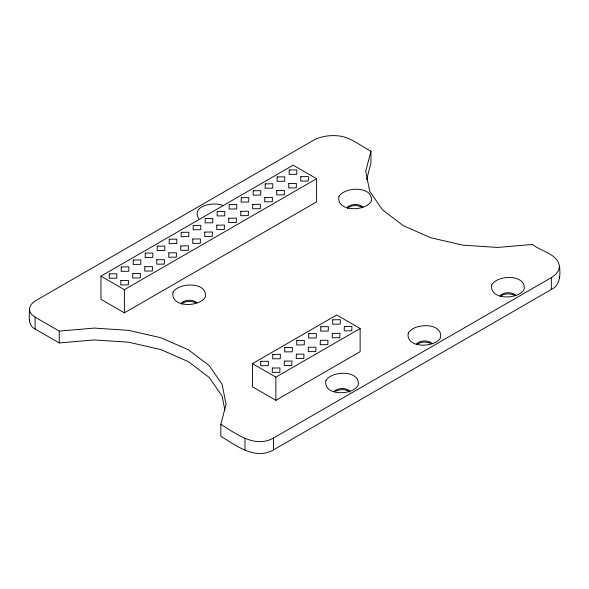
<?xml version="1.0" encoding="UTF-8"?>
<svg xmlns="http://www.w3.org/2000/svg" width="589" height="589" viewBox="0 0 589 589"><rect width="100%" height="100%" fill="white"/><g stroke="black" fill="none" stroke-linecap="round" stroke-linejoin="round"><path stroke-width="0.88" d="M100.955 276.16L100.955 299.33L124.375 312.847L316.595 201.872L316.595 178.703L293.175 165.185L100.955 276.16L124.375 289.678L316.595 178.703M224.843 410.018L222.097 396.088L209.264 377.52L188.414 361.675L160.974 349.638L128.807 342.224L94.115 339.949L59.253 342.953L35.097 329.008C27.344 325.312 29.605 315.851 29.45 308.989C29.796 305.271 32.601 302.569 35.612 300.699L313.451 140.292C321.395 136.03 330.665 134.925 339.536 136.007C351.338 137.679 360.608 145.947 370.952 151.152L370.952 162.998L366.645 179.623M29.45 320.843L29.84 319.334M370.952 151.152L365.74 171.274L369.686 191.307L382.519 209.875L403.369 225.72L430.809 237.757L462.976 245.164L497.668 247.446L532.53 244.435C540.982 251.606 557.798 253.594 559.55 266.581C560.433 275.026 560.279 285.37 551.333 289.486L273.495 449.893C254.823 460.421 236.226 445.564 220.831 436.243L220.831 424.397L226.043 404.268L222.097 384.234L209.264 365.666L188.414 349.822L160.974 337.784L128.807 330.377L94.115 328.095L59.253 331.106L35.097 317.162L31.968 314.784L30.039 311.993L29.45 308.989M559.55 266.581L558.505 270.609L555.707 274.378L551.333 277.633L273.495 438.039C254.823 448.568 236.226 433.71 220.831 424.397M181.383 302.974C185.712 299.484 192.743 299.256 197.094 302.812M181.383 304.064C185.307 300.832 191.234 300.611 195.688 302.834M347.296 207.188C351.626 203.698 358.649 203.47 363.008 207.026M347.296 208.278C351.213 205.046 357.14 204.825 361.594 207.048M334.235 391.229C338.565 387.739 345.596 387.51 349.947 391.059M416.614 343.667C420.944 340.177 427.967 339.949 432.326 343.505M416.614 344.756C420.531 341.524 426.458 341.296 430.912 343.52M500.149 295.442C504.478 291.945 511.502 291.724 515.854 295.273M500.149 296.525C504.066 293.293 509.993 293.072 514.447 295.295M252.453 363.634L336.717 314.99L360.129 328.507L360.129 351.67L275.873 400.314L252.453 386.796L252.453 363.634L275.873 377.151L360.129 328.507M335.715 391.214C340.103 388.99 346.045 388.88 349.947 392.149M223.54 205.797C215.39 201.283 190.402 205.311 198.81 218.681M559.233 276.83L559.55 278.428M551.333 277.633L551.333 289.486M275.873 377.151L275.873 400.314M273.495 438.039L273.495 449.893M244.995 438.341L244.995 450.187M124.375 289.678L124.375 312.847M59.253 331.106L59.253 342.953M35.097 317.162L35.097 329.008M109.289 273.878L109.156 278.273L116.755 278.192L116.894 273.804L109.289 273.878M120.863 280.563L120.723 284.951L128.321 284.87L128.461 280.482L120.863 280.563M121.29 266.957L121.15 271.345L128.748 271.264L128.888 266.876L121.29 266.957M132.856 273.635L132.716 278.023L140.315 277.942L140.454 273.554L132.856 273.635M133.283 260.029L133.143 264.417L140.749 264.336L140.881 259.948L133.283 260.029M144.85 266.707L144.71 271.095L152.315 271.014L152.455 266.626L144.85 266.707M145.277 253.101L145.144 257.489L152.742 257.415L152.882 253.027L145.277 253.101M156.843 259.786L156.711 264.174L164.309 264.093L164.449 259.705L156.843 259.786M157.278 246.18L157.138 250.568L164.736 250.487L164.876 246.099L157.278 246.18M168.844 252.858L168.704 257.246L176.302 257.165L176.442 252.777L168.844 252.858M169.271 239.252L169.131 243.64L176.737 243.559L176.869 239.171L169.271 239.252M180.838 245.93L180.698 250.318L188.303 250.237L188.436 245.849L180.838 245.93M181.265 232.324L181.125 236.712L188.73 236.638L188.87 232.25L181.265 232.324M192.831 239.009L192.699 243.397L200.297 243.316L200.437 238.928L192.831 239.009M193.258 225.403L193.126 229.791L200.724 229.71L200.864 225.322L193.258 225.403M204.832 232.081L204.692 236.469L212.29 236.388L212.43 232L204.832 232.081M205.259 218.475L205.119 222.863L212.717 222.782L212.857 218.394L205.259 218.475M216.826 225.153L216.686 229.541L224.291 229.46L224.424 225.072L216.826 225.153M217.253 211.547L217.113 215.935L224.718 215.861L224.851 211.473L217.253 211.547M228.819 218.232L228.679 222.62L236.285 222.539L236.425 218.151L228.819 218.232M229.246 204.626L229.114 209.014L236.712 208.933L236.852 204.545L229.246 204.626M240.82 211.304L240.68 215.692L248.278 215.611L248.418 211.223L240.82 211.304M241.247 197.698L241.107 202.086L248.705 202.005L248.845 197.617L241.247 197.698M252.814 204.376L252.674 208.764L260.279 208.683L260.412 204.295L252.814 204.376M253.241 190.77L253.101 195.158L260.706 195.084L260.839 190.696L253.241 190.77M264.807 197.455L264.667 201.843L272.273 201.762L272.412 197.374L264.807 197.455M265.234 183.849L265.102 188.237L272.7 188.156L272.84 183.768L265.234 183.849M260.794 361.351L260.655 365.74L268.253 365.666L268.393 361.278L260.794 361.351M276.801 190.527L276.668 194.915L284.266 194.834L284.406 190.446L276.801 190.527M277.235 176.921L277.095 181.309L284.693 181.228L284.833 176.84L277.235 176.921M272.361 368.029L272.221 372.425L279.819 372.344L279.959 367.956L272.361 368.029M272.788 354.431L272.648 358.819L280.254 358.738L280.386 354.35L272.788 354.431M288.801 183.599L288.662 187.987L296.26 187.906L296.4 183.518L288.801 183.599M289.228 169.993L289.089 174.381L296.694 174.307L296.827 169.919L289.228 169.993M284.354 361.109L284.215 365.497L291.82 365.416L291.953 361.028L284.354 361.109M284.781 347.503L284.642 351.891L292.247 351.81L292.387 347.422L284.781 347.503M300.795 176.678L300.655 181.066L308.261 180.985L308.393 176.597L300.795 176.678M296.348 354.18L296.215 358.568L303.814 358.487L303.953 354.099L296.348 354.18M296.782 340.575L296.642 344.963L304.241 344.889L304.38 340.501L296.782 340.575M308.349 347.252L308.209 351.648L315.807 351.567L315.947 347.179L308.349 347.252M308.776 333.654L308.636 338.042L316.234 337.961L316.374 333.573L308.776 333.654M320.342 340.332L320.202 344.72L327.808 344.639L327.94 340.251L320.342 340.332M320.769 326.726L320.63 331.114L328.235 331.033L328.375 326.645L320.769 326.726M332.336 333.403L332.203 337.791L339.801 337.711L339.941 333.322L332.336 333.403M332.763 319.798L332.63 324.186L340.228 324.112L340.368 319.724L332.763 319.798M344.337 326.475L344.197 330.871L351.795 330.79L351.935 326.402L344.337 326.475M173.011 292.402C170.243 307.878 199.649 307.384 205.303 297.084C208.079 281.601 178.666 282.102 173.011 292.402M338.925 196.616C336.15 212.092 365.555 211.598 371.21 201.298C373.986 185.815 344.58 186.315 338.925 196.616M325.864 380.649C323.096 396.132 352.502 395.631 358.156 385.331C360.932 369.848 331.519 370.348 325.864 380.649M408.243 333.094C405.468 348.57 434.873 348.077 440.528 337.769C443.303 322.293 413.898 322.787 408.243 333.094M491.778 284.862C489.003 300.346 518.408 299.845 524.063 289.545C526.838 274.062 497.425 274.562 491.778 284.862"/></g></svg>
